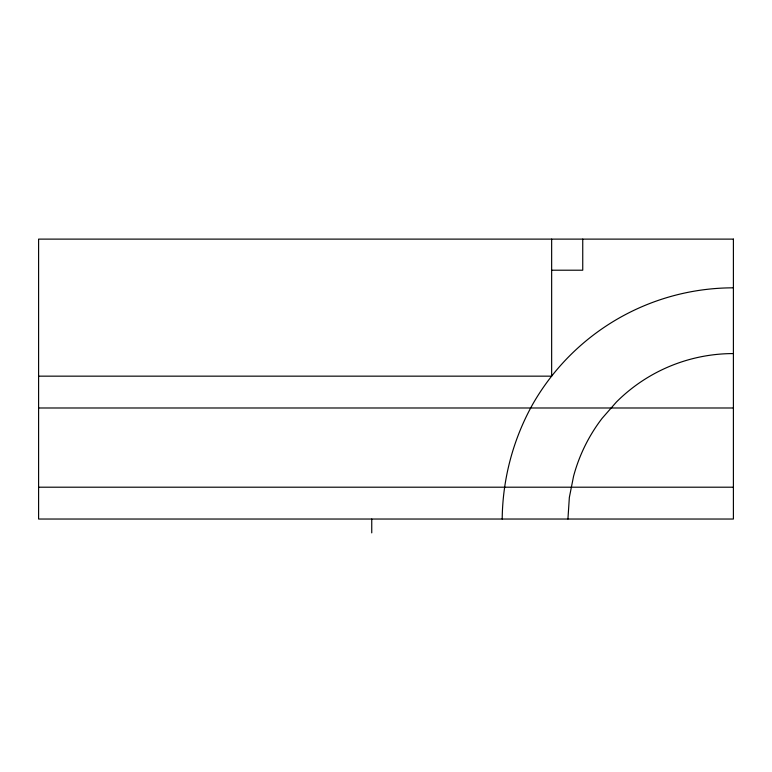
<?xml version="1.0" encoding="UTF-8"?>
<svg xmlns="http://www.w3.org/2000/svg" width="772" height="772" viewBox="0 0 772 772"><rect width="100%" height="100%" fill="white"/><g stroke="black" fill="none" stroke-linecap="round" stroke-linejoin="round"><path stroke-width="1.16" d="M502.196 519.035C502.601 478.611 513.312 438.641 533.172 403.438A231.204 231.204 0 0 1 733.4 287.831M567.931 519.035L569.35 497.438L573.577 476.208A165.469 165.469 0 0 1 602.131 418.308L616.403 402.038A165.469 165.469 0 0 1 733.4 353.576M551.652 270.21L582.744 270.21L582.744 239.117M38.6 376.157L551.652 376.157L551.652 239.117M38.6 407.992L733.4 407.992M38.6 487.2L733.4 487.2M371.747 519.035L371.747 532.883M733.4 239.117L38.6 239.117L38.6 519.035L733.4 519.035L733.4 239.117"/></g></svg>
